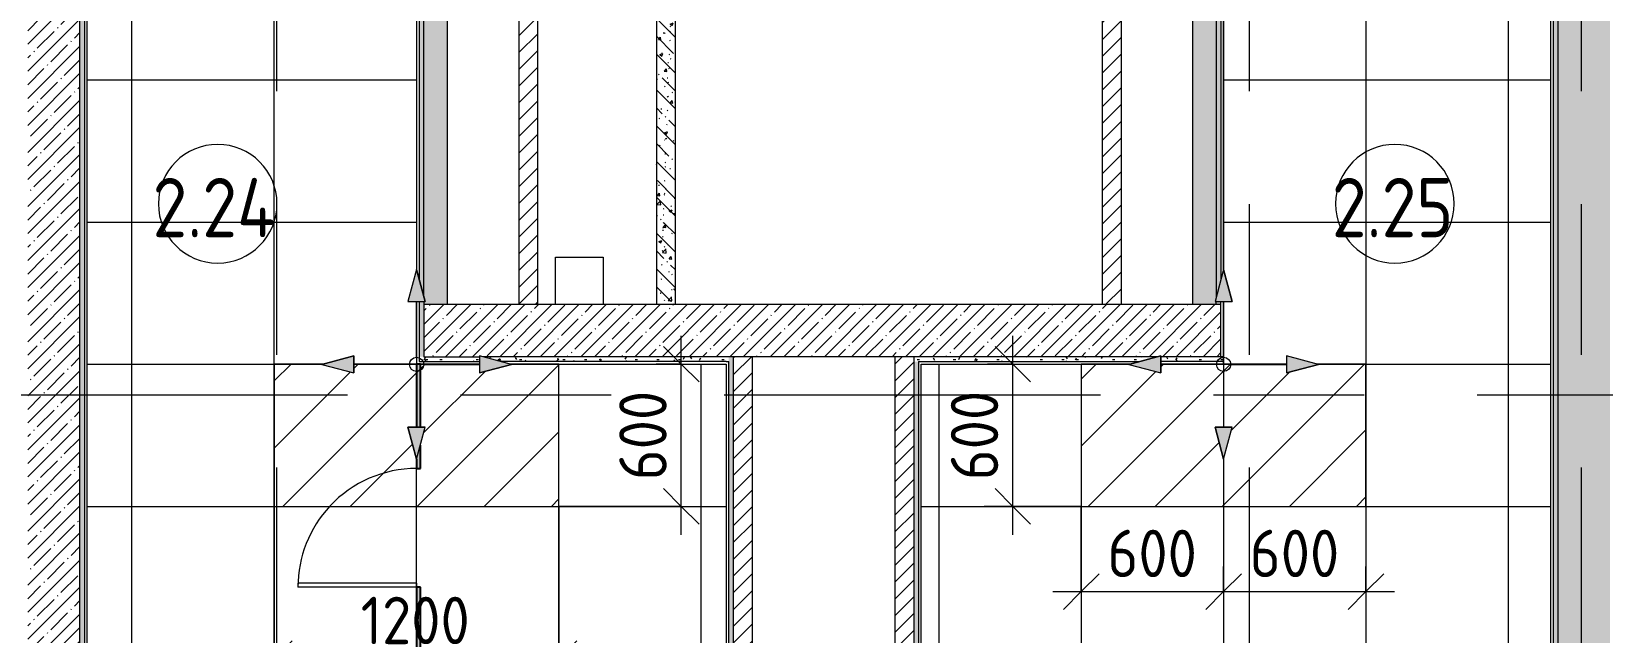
# Model space of a CAD drawing. Header units: millimetres. Extents: x 315 to 209858, y -8553 to 29000.
# Drawn here: x 35558 to 42181, y 2597 to 5132 of the extents above; entities that cross this region are included whole.
import ezdxf

# ---------------------------------------------------------------- set-up
doc = ezdxf.new("R2010")
doc.units = ezdxf.units.MM
doc.linetypes.add('Осевая', pattern=[3175, 635, -476.25, 1587.5, -476.25])
for name, color, linetype, lineweight in [('A-ANNO-DIMS', 7, 'Continuous', 9), ('A-ANNO-DIMS-100', 7, 'Continuous', 9), ('A-AREA-IDEN', 7, 'Continuous', 9), ('A-DETL', 7, 'Continuous', 9), ('A-DETL-GENF', 7, 'Continuous', 9), ('A-DOOR', 7, 'Continuous', 9), ('A-FLOR-PATT', 7, 'Continuous', 9), ('A-GENM', 7, 'Continuous', 9), ('A-GENM-3', 7, 'Continuous', 25), ('A-WALL', 7, 'Continuous', 9), ('I-WALL', 7, 'Continuous', 9), ('Оси-2', 7, 'Осевая', 9)]:
    doc.layers.add(name, color=color, linetype=linetype, lineweight=lineweight)
for name, color, linetype, lineweight, true_color in [('A-DETL-GENF-2', 7, 'Continuous', 9, 0x004000), ('A-FLOR-1', 7, 'Continuous', 9, 0x787878), ('A-WALL-1', 9, 'Continuous', 9, 0x808080), ('A-WALL-FNSH-1', 9, 'Continuous', 9, 0x808080), ('I-WALL-1', 7, 'Continuous', 9, 0x787878), ('I-WALL-2', 9, 'Continuous', 9, 0x808080)]:
    doc.layers.add(name, color=color, linetype=linetype, lineweight=lineweight, true_color=true_color)
doc.styles.add('GOST Common_3', font='GOST_Common.ttf', dxfattribs={"width": 0.9, "height": 250})
doc.styles.add('ISOCPEUR_3', font='isocpeur.ttf', dxfattribs={"width": 0.9, "height": 200})
doc.dimstyles.new('ISO-2_0_0_9К_Средний_округл2', dxfattribs={"dimscale": 304.8, "dimtxt": 199.196235, "dimasz": 0.492126, "dimexe": 0.393701, "dimexo": 0, "dimgap": 0, "dimtad": 1, "dimdec": 0, "dimrnd": 10, "dimzin": 0, "dimdsep": 46, "dimtxsty": 'ISOCPEUR_3', "dimblk1": 'OBLIQUE', "dimblk2": 'OBLIQUE', "dimsah": 1, "dimcen": 0.09, "dimdle": 0.393701, "dimazin": 0, "dimtfac": 1, "dimtdec": 4, "dimtix": 1, "dimtmove": 0, "dimatfit": 3, "dimfxl": 1, "dimtvp": 1, "dimtolj": 1, "dimtzin": 0, "dimarcsym": 2})
pattern_1 = [(45, (-29867.154, 0), (-57.02463, 57.02463), []), (45, (-29810.13, 0), (-57.02463, 57.02463), [100.806, -20.161, 3.353, -16.808])]
pattern_2 = [(45, (-29867.154, 0), (-35.35534, 35.35534), [])]
pattern_3 = [(135, (-29867.15, 0), (-75.43415, -75.43415), [106.68, -17.78, 3.556, -17.78]), (135, (-29867.15, 75.39), (-75.43415, -75.43415), []), (50, (-29867.15, 0), (127.52922, -11.15758), [13.335, -146.685]), (355, (-29867.15, 0), (-24.66966, 133.74002), [10.668, -117.348]), (100.451, (-29856.53, -0.93), (102.85973, 122.58178), [11.333, -124.663]), (46.184, (-29867.15, 35.56), (189.75516, -29.43036), [20.002, -220.027]), (96.636, (-29851.34, 33.1), (166.1822, 173.1996), [17, -186.995]), (351.184, (-29867.15, 35.56), (166.18393, 173.1976), [16.002, -176.022]), (21, (-29849.37, 26.67), (106.13027, -71.58603), [13.335, -146.685]), (326, (-29849.37, 26.67), (43.26188, 128.93175), [10.668, -117.348]), (71.451, (-29840.53, 20.7), (149.39198, 57.34505), [11.333, -124.663]), (37.5, (-29867.154, 0), (2.162228, 59.188357), [3.353, -112.573, 3.353, -115.773, -117.793]), (37.5, (-29867.154, 0), (2.162228, 59.188357), [-235.052, 3.353, -114.44]), (7.5, (-29867.154, 0), (46.77386, 70.12615), [3.353, -64.567, 3.353, -109.906, -44.894]), (7.5, (-29867.154, 0), (46.77386, 70.12615), [-181.178, 3.353, -41.542]), (327.5, (-29906.803, 0), (94.91367, -4.010093), [3.353, -41.097, 3.353, -135.331, -184.023]), (327.5, (-29906.803, 0), (94.91367, -4.010093), [-183.134, 3.353, -180.67]), (317.5, (-29924.58, 0), (103.69057, 17.79882), [3.353, -54.432, 3.353, -88.748, -130.683]), (317.5, (-29924.58, 0), (103.69057, 17.79882), [-149.885, 3.353, -127.33])]
pattern_4 = [(0, (-29867.154, 0), (121.92, 30.48), [10.058, -81.382, 10.058, -81.382, -487.68]), (0, (-29867.154, 0), (121.92, 30.48), [-182.88, 10.058, -172.822, 10.058, -81.382, -213.36]), (0, (-29867.154, 0), (121.92, 30.48), [-457.2, 10.058, -50.902, 10.058, -142.342]), (120, (-29821.434, 15.24), (-87.356454, 90.345817), [10.058, -81.382, 10.058, -81.382, -487.68]), (120, (-29821.434, 15.24), (-87.356454, 90.345817), [-182.88, 10.058, -172.822, 10.058, -81.382, -213.36]), (120, (-29821.434, 15.24), (-87.356454, 90.345817), [-457.2, 10.058, -50.902, 10.058, -142.342]), (240, (-29806.194, 76.2), (-34.563546, -120.825817), [10.058, -81.382, 10.058, -81.382, -487.68]), (240, (-29806.194, 76.2), (-34.563546, -120.825817), [-182.88, 10.058, -172.822, 10.058, -81.382, -213.36]), (240, (-29806.194, 76.2), (-34.563546, -120.825817), [-457.2, 10.058, -50.902, 10.058, -142.342])]
pattern_5 = [(45, (-29867.15, 0), (-141.42136, 141.42136), [])]

# ---------------------------------------------------------------- blocks, each defined once
blk = doc.blocks.new('131_Сантехническая перегородка_Дверь_ поз_4 - СД-1-30830986-План устройствa полов 2 этажа в осях 12-23')
at = {"layer": 'A-GENM'}
blk.add_hatch(color=256, dxfattribs=at).paths.add_polyline_path([(-190, -8), (250, -8), (250, 8), (-190, 8)])
h = blk.add_hatch(color=256, dxfattribs=at)
h.paths.add_polyline_path([(750, -8), (848.5, -8), (788.8, 8), (750, 8)])
h.paths.add_polyline_path([(924, -8), (1190, -8), (1190, 8), (924, 8)])
at = {"layer": 'A-DOOR'}
for p, q in [((266, 508), (250, 508)), ((250, 8), (250, 508)), ((266, 8), (266, 508)), ((266, 8), (250, 8))]:
    blk.add_line(p, q, dxfattribs=at)
for start, end in [(46.98091, 90), (0, 46.98091)]:
    blk.add_arc((250, 8), 500, start, end, dxfattribs=at)
at = {"layer": 'A-GENM-3'}
for p, q in [((250, 8), (-190, 8)), ((-190, 8), (-190, -8)), ((250, -8), (250, 8)), ((788.8, 8), (750, 8)), ((750, 8), (750, -8)), ((1190, 8), (924, 8)), ((1190, -8), (1190, 8)), ((-190, -8), (250, -8)), ((750, -8), (848.5, -8)), ((924, -8), (1190, -8))]:
    blk.add_line(p, q, dxfattribs=at)
blk = doc.blocks.new('Начало раскладки_красным - Начало раскладки_красным-26102174-План устройствa полов 2 этажа в осях 12-23')
at = {"layer": 'A-DETL-GENF'}
for points in [[(-36.2, 264.8), (36.2, 264.8), (0, 400)], [(-264.8, -36.2), (-264.8, 36.2), (-400, 0)], [(264.8, -36.2), (400, 0), (264.8, 36.2)], [(0, -400), (36.2, -264.8), (-36.2, -264.8)]]:
    blk.add_hatch(color=256, dxfattribs=at).paths.add_polyline_path(points)
for p, q in [((0, 400), (-36.2, 264.8)), ((0, 400), (-36.2, 264.8)), ((36.2, 264.8), (0, 400)), ((0, 400), (36.2, 264.8)), ((-36.2, 264.8), (36.2, 264.8)), ((-36.2, 264.8), (36.2, 264.8)), ((0, 30), (0, 264.8)), ((-264.8, 36.2), (-400, 0)), ((-400, 0), (-264.8, 36.2)), ((-400, 0), (-264.8, -36.2)), ((-400, 0), (-264.8, -36.2)), ((-264.8, -36.2), (-264.8, 36.2)), ((-264.8, 36.2), (-264.8, -36.2)), ((-30, 0), (-264.8, 0)), ((30, 0), (264.8, 0)), ((400, 0), (264.8, 36.2)), ((264.8, 36.2), (264.8, -36.2)), ((400, 0), (264.8, 36.2)), ((264.8, 36.2), (264.8, -36.2)), ((400, 0), (264.8, -36.2)), ((0, -30), (0, -264.8)), ((264.8, -36.2), (400, 0)), ((36.2, -264.8), (-36.2, -264.8)), ((-36.2, -264.8), (0, -400)), ((0, -400), (-36.2, -264.8)), ((-36.2, -264.8), (36.2, -264.8)), ((0, -400), (36.2, -264.8)), ((0, -400), (36.2, -264.8))]:
    blk.add_line(p, q, dxfattribs=at)
blk.add_circle((0, 0), 30, dxfattribs=at)
blk = doc.blocks.new('Марка_Помещения - Номер-25198446-План устройствa полов 2 этажа в осях 12-23')
at = {"layer": 'A-AREA-IDEN'}
for start, end in [(360, 180), (180, 360)]:
    blk.add_arc((0, 0), 2.5, start, end, dxfattribs=at)
blk = doc.blocks.new('DIMBLOCK58-План устройствa полов 2 этажа в осях 12-23')
at = {"layer": 'A-ANNO-DIMS-100'}
for p, q in [((36581.8, 3129), (36581.8, 2366.8)), ((36581.8, 2486.8), (36581.8, 3129)), ((37781.8, 3129), (37781.8, 2366.8)), ((37781.8, 2486.8), (37781.8, 3129)), ((36461.8, 2486.8), (37901.8, 2486.8))]:
    blk.add_line(p, q, dxfattribs=at)
at = {"layer": 'A-ANNO-DIMS-100', "lineweight": 20}
for p, q in [((36581.8, 2486.8), (36656.8, 2561.8)), ((37781.8, 2486.8), (37856.8, 2561.8)), ((36581.8, 2486.8), (36506.8, 2411.8)), ((37781.8, 2486.8), (37706.8, 2411.8))]:
    blk.add_line(p, q, dxfattribs=at)
at = {"layer": 'A-ANNO-DIMS-100', "color": 0, "insert": (36946.3, 2748.1), "char_height": 200, "width": 565.411, "attachment_point": 1, "line_spacing_factor": 1.149209, "style": 'ISOCPEUR_3'}
blk.add_mtext('1200', dxfattribs=at)
blk = doc.blocks.new('_Oblique')
at = {"color": 0, "linetype": 'ByBlock', "lineweight": -2}
blk.add_line((-0.5, -0.5), (0.5, 0.5), dxfattribs=at)
blk = doc.blocks.new('DIMBLOCK59-План устройствa полов 2 этажа в осях 12-23')
at = {"layer": 'A-ANNO-DIMS-100'}
for p, q in [((38297.5, 3009), (38297.5, 3849)), ((38191.5, 3729), (38417.5, 3729)), ((38297.5, 3729), (38191.5, 3729)), ((37781.8, 3129), (38417.5, 3129)), ((38297.5, 3129), (37781.8, 3129))]:
    blk.add_line(p, q, dxfattribs=at)
at = {"layer": 'A-ANNO-DIMS-100', "lineweight": 20}
for p, q in [((38297.5, 3729), (38222.5, 3804)), ((38297.5, 3729), (38372.5, 3654)), ((38297.5, 3129), (38222.5, 3204)), ((38297.5, 3129), (38372.5, 3054))]:
    blk.add_line(p, q, dxfattribs=at)
at = {"layer": 'A-ANNO-DIMS-100', "color": 0, "insert": (38036.2, 3239.4), "char_height": 200, "width": 455.087, "attachment_point": 1, "rotation": 90, "line_spacing_factor": 1.149209, "style": 'ISOCPEUR_3'}
blk.add_mtext('600', dxfattribs=at)
blk = doc.blocks.new('DIMBLOCK60-План устройствa полов 2 этажа в осях 12-23')
at = {"layer": 'A-ANNO-DIMS-100'}
for p, q in [((39695.2, 3009), (39695.2, 3849)), ((39589.1, 3729), (39815.2, 3729)), ((39695.2, 3729), (39589.1, 3729)), ((39983.8, 3129), (39575.2, 3129)), ((39695.2, 3129), (39983.8, 3129))]:
    blk.add_line(p, q, dxfattribs=at)
at = {"layer": 'A-ANNO-DIMS-100', "lineweight": 20}
for p, q in [((39695.2, 3729), (39620.2, 3804)), ((39695.2, 3729), (39770.2, 3654)), ((39695.2, 3129), (39620.2, 3204)), ((39695.2, 3129), (39770.2, 3054))]:
    blk.add_line(p, q, dxfattribs=at)
at = {"layer": 'A-ANNO-DIMS-100', "color": 0, "insert": (39433.9, 3239.4), "char_height": 200, "width": 455.087, "attachment_point": 1, "rotation": 90, "line_spacing_factor": 1.149209, "style": 'ISOCPEUR_3'}
blk.add_mtext('600', dxfattribs=at)
blk = doc.blocks.new('DIMBLOCK61-План устройствa полов 2 этажа в осях 12-23')
at = {"layer": 'A-ANNO-DIMS-100'}
for p, q in [((39983.8, 3129), (39983.8, 2649.5)), ((39983.8, 2769.5), (39983.8, 3129)), ((40583.8, 2875.5), (40583.8, 2649.5)), ((40583.8, 2769.5), (40583.8, 2875.5)), ((39863.8, 2769.5), (40583.8, 2769.5))]:
    blk.add_line(p, q, dxfattribs=at)
at = {"layer": 'A-ANNO-DIMS-100', "lineweight": 20}
for p, q in [((39983.8, 2769.5), (40058.8, 2844.5)), ((40583.8, 2769.5), (40658.8, 2844.5)), ((39983.8, 2769.5), (39908.8, 2694.5)), ((40583.8, 2769.5), (40508.8, 2694.5))]:
    blk.add_line(p, q, dxfattribs=at)
at = {"layer": 'A-ANNO-DIMS-100', "color": 0, "insert": (40094.2, 3030.7), "char_height": 200, "width": 455.087, "attachment_point": 1, "line_spacing_factor": 1.149209, "style": 'ISOCPEUR_3'}
blk.add_mtext('600', dxfattribs=at)
blk = doc.blocks.new('DIMBLOCK62-План устройствa полов 2 этажа в осях 12-23')
at = {"layer": 'A-ANNO-DIMS-100'}
for p, q in [((40583.8, 2875.5), (40583.8, 2649.5)), ((40583.8, 2769.5), (40583.8, 2875.5)), ((41183.8, 2875.5), (41183.8, 2649.5)), ((41183.8, 2769.5), (41183.8, 2875.5)), ((40583.8, 2769.5), (41303.8, 2769.5))]:
    blk.add_line(p, q, dxfattribs=at)
at = {"layer": 'A-ANNO-DIMS-100', "lineweight": 20}
for p, q in [((40583.8, 2769.5), (40658.8, 2844.5)), ((41183.8, 2769.5), (41258.8, 2844.5)), ((40583.8, 2769.5), (40508.8, 2694.5)), ((41183.8, 2769.5), (41108.8, 2694.5))]:
    blk.add_line(p, q, dxfattribs=at)
at = {"layer": 'A-ANNO-DIMS-100', "color": 0, "insert": (40694.2, 3030.7), "char_height": 200, "width": 455.087, "attachment_point": 1, "line_spacing_factor": 1.149209, "style": 'ISOCPEUR_3'}
blk.add_mtext('600', dxfattribs=at)

msp = doc.modelspace()

# ---------------------------------------------------------------- hatches: boundary and pattern name
at = {"layer": 'A-DETL-GENF-2'}
h = msp.add_hatch(dxfattribs=at)
h.set_pattern_fill('FP_81', color=256, style=0, pattern_type=2)
h.set_pattern_definition(pattern_5)
h.paths.add_polyline_path([(37781.8, 3129), (37781.8, 3729), (37577.4, 3729), (37581.8, 3727.8), (37446.6, 3691.6), (37446.6, 3729), (36917.1, 3729), (36917.1, 3691.6), (36781.8, 3727.8), (36781.8, 3729), (36581.8, 3729), (36581.8, 3129), (37691.3, 3129)])
h.paths.add_polyline_path([(37181.8, 3327.8), (37145.6, 3463), (37218.1, 3463)])
h = msp.add_hatch(dxfattribs=at)
h.set_pattern_fill('FP_81', color=256, style=0, pattern_type=2)
h.set_pattern_definition(pattern_5)
h.paths.add_polyline_path([(41183.8, 3129), (41183.8, 3729), (40979.4, 3729), (40983.8, 3727.8), (40848.6, 3691.6), (40848.6, 3729), (40319.1, 3729), (40319.1, 3691.6), (40183.8, 3727.8), (40183.8, 3729), (39983.8, 3729), (39983.8, 3129), (40983.8, 3129)])
h.paths.add_polyline_path([(40583.8, 3327.8), (40547.6, 3463), (40620.1, 3463), (40617.8, 3454.7)])
at = {"layer": 'A-FLOR-PATT'}
h = msp.add_hatch(dxfattribs=at)
h.set_pattern_fill('FP_72', color=256, style=0, pattern_type=2)
h.set_pattern_definition([(270, (37181.85, 3727.8), (600, 4e-14), []), (0, (37181.85, 3727.8), (0, 600), [])])
h.paths.add_polyline_path([(37177.8, 140), (37181.8, 140), (37181.2, 3330.2), (37145.6, 3463), (37181.8, 3463), (37181.8, 3992.6), (37145.6, 3992.6), (37181.8, 4127.8), (37181.8, 7672), (37147.8, 7672), (37147.8, 7820), (37127.8, 7820), (37127.8, 7860), (37137.8, 7860), (37137.8, 7890), (36137.8, 7890), (36137.8, 7860), (36147.8, 7860), (36147.8, 7820), (36127.8, 7820), (36127.8, 7672), (36087.8, 7672), (36087.8, 7649), (36073.8, 7649), (36073.8, 7369), (35793.8, 7368.4), (35793.8, 527.5), (36303.8, 526.5), (36303.8, 440.5), (36311.8, 440.5), (36311.8, 527.5), (37171.8, 527.5), (37171.8, 151), (37177.8, 151), (37177.8, 141.8)])
h.paths.add_polyline_path([(36917.1, 3691.6), (36781.8, 3727.8), (36917.1, 3764), (36917.1, 3729)])
h = msp.add_hatch(dxfattribs=at)
h.set_pattern_fill('FP_73', color=256, style=0, pattern_type=2)
h.set_pattern_definition([(270, (40583.85, 4327.8), (600, 4e-14), []), (0, (40583.85, 4327.8), (0, 600), [])])
h.paths.add_polyline_path([(40615.1, 151), (40822.8, 151), (40822.8, 527.5), (41961.8, 526.7), (41961.8, 7649), (41867.8, 7649), (41867.8, 7660), (41792.8, 7660), (41792.8, 7889), (40842.8, 7889), (40842.8, 7660), (40767.8, 7660), (40767.8, 7649), (40583.8, 7649), (40583.8, 4127.8), (40620.1, 3992.6), (40583.8, 3992.6), (40583.8, 3463), (40620.1, 3463), (40583.8, 3327.8), (40583.8, 151)])
h.paths.add_polyline_path([(40848.6, 3691.6), (40848.6, 3764), (40983.8, 3727.8)])
h = msp.add_hatch(dxfattribs=at)
h.set_pattern_fill('FP_75', color=256, style=0, pattern_type=2)
h.set_pattern_definition([(270, (37181.85, 2527.8), (600, 4e-14), []), (0, (37181.85, 2527.8), (0, 600), [])])
h.paths.add_polyline_path([(37197.8, 245), (38486.8, 245), (38486.8, 1242), (38450.2, 1242), (38448.1, 1235.5), (38435.8, 1226.6), (38420.5, 1226.6), (38408.2, 1235.5), (38406.1, 1242), (37197.8, 1242), (37197.8, 1051), (37181.8, 1051), (37181.8, 551), (37197.8, 551), (37197.8, 333.8)])
h.paths.add_polyline_path([(38428.2, 1234.9), (38429.7, 1236.3), (38428.1, 1237.1), (38426.3, 1235.7), (38428.1, 1235)])
h.paths.add_polyline_path([(38430.6, 1236), (38438.8, 1239.3), (38438.8, 1242), (38437.1, 1242), (38435.8, 1238.2), (38431.2, 1236.2)])
h.paths.add_polyline_path([(38420.1, 1238.3), (38419.4, 1239.3), (38419.2, 1242), (38416.4, 1242), (38417.7, 1239.2), (38419.4, 1238.5)])
h.paths.add_polyline_path([(38422.3, 1239.2), (38422.3, 1242), (38420.9, 1242), (38422.3, 1239.3)])
h.paths.add_polyline_path([(38435.4, 1258), (38434, 1260.7), (38434, 1258)])
h.paths.add_polyline_path([(37691.3, 1258), (38406.1, 1258), (38408.2, 1264.5), (38420.5, 1273.4), (38435.8, 1273.4), (38448.1, 1264.5), (38450.2, 1258), (38486.8, 1258), (38486.8, 2342), (38451.6, 2342), (38449.5, 2335.5), (38437.2, 2326.6), (38422, 2326.6), (38409.7, 2335.5), (38407.6, 2342), (37198.2, 2342), (37198.2, 2358), (38407.6, 2358), (38409.7, 2364.5), (38422.9, 2373.4), (38437.2, 2373.4), (38449.5, 2364.5), (38451.6, 2358), (38486.8, 2358), (38486.8, 3729), (37577.4, 3729), (37581.8, 3727.8), (37446.6, 3691.6), (37446.6, 3729), (37197.8, 3729), (37198.2, 3463), (37218.1, 3463), (37197.8, 3387.5), (37197.8, 3289), (37181.8, 3289), (37181.8, 2789), (37197.8, 2789), (37197.8, 2045.2), (37181.8, 2045.2), (37181.8, 1545.2), (37197.8, 1545.2), (37197.8, 1258)])
h.paths.add_polyline_path([(38416.4, 1258), (38419.2, 1258.9), (38420.5, 1261.8), (38417.5, 1260.7)])
h.paths.add_polyline_path([(38439.9, 1258), (38438.6, 1260.8), (38436.9, 1260.7), (38437.1, 1258), (38438.8, 1258)])
h.paths.add_polyline_path([(38428.2, 1262.9), (38430, 1264.3), (38428.2, 1265.1), (38426.6, 1263.7), (38428.2, 1263)])
h.paths.add_polyline_path([(38429.6, 2334.9), (38431.1, 2336.3), (38429.5, 2337.1), (38427.7, 2335.7), (38429.5, 2335)])
h.paths.add_polyline_path([(38432.1, 2336), (38440.3, 2339.3), (38440.3, 2342), (38438.6, 2342), (38437.2, 2338.2), (38432.6, 2336.2)])
h.paths.add_polyline_path([(38421.6, 2338.3), (38420.8, 2339.3), (38420.6, 2342), (38417.8, 2342), (38419.2, 2339.2), (38420.9, 2338.5)])
h.paths.add_polyline_path([(38423.8, 2339.2), (38423.8, 2342), (38422.9, 2340.9), (38423.7, 2339.3)])
h.paths.add_polyline_path([(38417.8, 2358), (38420.7, 2358.9), (38422, 2361.8), (38418.9, 2360.7)])
h.paths.add_polyline_path([(38435.1, 2358), (38436.8, 2358), (38435.4, 2360.6)])
h.paths.add_polyline_path([(38438.6, 2358), (38441.4, 2358), (38440, 2360.8), (38438.4, 2360.6)])
h.paths.add_polyline_path([(38429.7, 2362.9), (38431.4, 2364.3), (38429.6, 2365.1), (38428.1, 2363.7), (38429.6, 2363)])
h = msp.add_hatch(dxfattribs=at)
h.set_pattern_fill('FP_74', color=256, style=0, pattern_type=2)
h.set_pattern_definition([(270, (39983.85, 2527.8), (600, 4e-14), []), (0, (39983.85, 2527.8), (0, 600), [])])
h.paths.add_polyline_path([(40567.8, 151), (40567.8, 551), (40583.8, 551), (40583.8, 1051), (40567.8, 1051), (40567.8, 1530.1), (40583.8, 1530.1), (40583.7, 2030.1), (40567.8, 2030.1), (40567.8, 2332), (39389.5, 2332), (39387.4, 2325.5), (39375.1, 2316.6), (39359.9, 2316.6), (39347.6, 2325.5), (39345.5, 2332), (39308.8, 2332), (39308.8, 1253.5), (39345.5, 1253.5), (39347.6, 1260), (39359.9, 1268.9), (39375.1, 1268.9), (39387.4, 1260), (39389.5, 1253.5), (40567.5, 1253.5), (40567.5, 1237.5), (39389.5, 1237.5), (39387.4, 1231), (39375.1, 1222.1), (39359.9, 1222.1), (39347.6, 1231), (39345.5, 1237.5), (39308.8, 1237.5), (39308.8, 151)])
h.paths.add_polyline_path([(39367.5, 1230.4), (39369.1, 1231.8), (39367.4, 1232.6), (39365.7, 1231.2), (39367.4, 1230.5)])
h.paths.add_polyline_path([(39370, 1231.5), (39378.2, 1234.8), (39378.2, 1237.5), (39376.4, 1236.6), (39375.1, 1233.7), (39370.6, 1231.7)])
h.paths.add_polyline_path([(39359.5, 1233.8), (39358.8, 1234.8), (39358.6, 1237.5), (39355.8, 1237.5), (39357.1, 1234.7), (39358.8, 1234)])
h.paths.add_polyline_path([(39361.7, 1234.7), (39361.7, 1237.5), (39360.3, 1237.5), (39361.6, 1234.8)])
h.paths.add_polyline_path([(39374.8, 1253.5), (39373.4, 1256.2), (39373.4, 1253.5)])
h.paths.add_polyline_path([(39379.3, 1253.5), (39378, 1256.3), (39376.3, 1256.2), (39376.5, 1253.5), (39378.2, 1253.5)])
h.paths.add_polyline_path([(39355.8, 1253.5), (39358.6, 1253.5), (39359.9, 1257.3), (39356.9, 1256.2)])
h.paths.add_polyline_path([(39367.6, 1258.4), (39369.4, 1259.8), (39367.5, 1260.6), (39366, 1259.2), (39367.5, 1258.5)])
h.paths.add_polyline_path([(39367.5, 2324.9), (39369.1, 2326.3), (39367.4, 2327.1), (39365.7, 2325.7), (39367.4, 2325)])
h.paths.add_polyline_path([(39370, 2326), (39378.2, 2329.3), (39378.2, 2332), (39376.4, 2331.1), (39375.1, 2328.2), (39370.6, 2326.2)])
h.paths.add_polyline_path([(39359.5, 2328.3), (39358.8, 2329.3), (39358.6, 2332), (39355.8, 2332), (39357.1, 2329.2), (39358.8, 2328.5)])
h.paths.add_polyline_path([(39361.7, 2329.2), (39361.7, 2332), (39360.3, 2332), (39361.6, 2329.3)])
h.paths.add_polyline_path([(40583.8, 2347.5), (40583.8, 3327.8), (40547.6, 3463), (40583.8, 3463), (40583.8, 3729), (40319.1, 3729), (40319.1, 3691.6), (40183.8, 3727.8), (40183.8, 3729), (39308.8, 3729), (39308.8, 2348), (39345.5, 2348), (39347.6, 2354.5), (39359.9, 2363.4), (39375.1, 2363.4), (39387.4, 2354.5), (39389.5, 2348), (40583.7, 2347.5)])
h.paths.add_polyline_path([(39358.6, 2348), (39359.9, 2351.8), (39356.9, 2350.7), (39356.9, 2348)])
h.paths.add_polyline_path([(39373, 2348), (39374.8, 2348), (39373.4, 2350.7)])
h.paths.add_polyline_path([(39378.2, 2348), (39379.3, 2348), (39378, 2350.8), (39376.3, 2350.7), (39376.5, 2348)])
h.paths.add_polyline_path([(39367.6, 2352.9), (39369.4, 2354.3), (39367.5, 2355.1), (39366, 2353.7), (39367.5, 2353)])
at = {"layer": 'I-WALL'}
h = msp.add_hatch(dxfattribs=at)
h.set_pattern_fill('FP_17', color=256, style=0, pattern_type=2)
h.set_pattern_definition(pattern_1)
h.paths.add_polyline_path([(42212.8, 120), (42212.8, 7900), (41992.8, 7900), (41992.8, 120), (42081.1, 120)])
h = msp.add_hatch(dxfattribs=at)
h.set_pattern_fill('FP_22', color=256, style=0, pattern_type=2)
h.set_pattern_definition(pattern_2)
h.paths.add_polyline_path([(37692.8, 3980), (37692.8, 7680), (37612.8, 7680), (37612.8, 3980), (37691.3, 3980)])
h = msp.add_hatch(dxfattribs=at)
h.set_pattern_fill('FP_22', color=256, style=0, pattern_type=2)
h.set_pattern_definition(pattern_2)
h.paths.add_polyline_path([(40072.8, 3980), (40152.8, 3980), (40152.8, 7680), (40072.8, 7680), (40072.8, 5300)])
h = msp.add_hatch(dxfattribs=at)
h.set_pattern_fill('FP_17', color=256, style=0, pattern_type=2)
h.set_pattern_definition(pattern_1)
h.paths.add_polyline_path([(35753.4, 400), (35762.8, 400), (35762.8, 7400), (35542.8, 7400), (35542.8, 400)])
h = msp.add_hatch(dxfattribs=at)
h.set_pattern_fill('FP_17', color=256, style=0, pattern_type=2)
h.set_pattern_definition(pattern_1)
h.paths.add_polyline_path([(40304, 3760), (40319.1, 3764), (40319.1, 3760), (40572.8, 3760), (40572.8, 3980), (37212.8, 3980), (37212.8, 3760), (37446.6, 3760), (37446.6, 3764), (37461.7, 3760), (40183.8, 3760)])
h = msp.add_hatch(dxfattribs=at)
h.set_pattern_fill('FP_22', color=256, style=0, pattern_type=2)
h.set_pattern_definition(pattern_2)
h.paths.add_polyline_path([(38517.8, 120), (38597.8, 120), (38597.8, 3760), (38517.8, 3760), (38517.8, 140)])
h = msp.add_hatch(dxfattribs=at)
h.set_pattern_fill('FP_22', color=256, style=0, pattern_type=2)
h.set_pattern_definition(pattern_2)
h.paths.add_polyline_path([(39277.8, 120), (39277.8, 3760), (39197.8, 3760), (39197.8, 120)])
at = {"layer": 'I-WALL-1'}
h = msp.add_hatch(dxfattribs=at)
h.set_pattern_fill('FP_27', color=256, style=0, pattern_type=2)
h.set_pattern_definition(pattern_3)
h.paths.add_polyline_path([(37218.1, 3980), (37312.8, 3980), (37312.8, 7680), (37217.8, 7680), (37217.8, 7672), (37212.8, 7672), (37212.8, 4012.1), (37218.1, 3992.6), (37212.8, 3992.6), (37212.8, 3980)])
h = msp.add_hatch(dxfattribs=at)
h.set_pattern_fill('FP_27', color=256, style=0, pattern_type=2)
h.set_pattern_definition(pattern_3)
h.paths.add_polyline_path([(40547.6, 3980), (40552.8, 3980), (40552.8, 3992.6), (40547.6, 3992.6), (40552.8, 4012.1), (40552.8, 7680), (40452.8, 7680), (40452.8, 3980)])
h = msp.add_hatch(dxfattribs=at)
h.set_pattern_fill('FP_27', color=256, style=0, pattern_type=2)
h.set_pattern_definition(pattern_3)
h.paths.add_polyline_path([(38192.8, 3980), (38272.8, 3980), (38272.8, 5300), (38192.8, 5300), (38192.8, 4966.4)])
at = {"layer": 'I-WALL-2'}
h = msp.add_hatch(dxfattribs=at)
h.set_pattern_fill('FP_58', color=256, style=0, pattern_type=2)
h.set_pattern_definition(pattern_4)
h.paths.add_polyline_path([(37212.8, 3760), (37212.8, 3992.6), (37192.8, 3992.6), (37192.8, 3760)])
h.paths.add_polyline_path([(37212.8, 4012.1), (37212.8, 7660), (37192.8, 7660), (37192.8, 4086.8), (37212.7, 4012.8)])
h = msp.add_hatch(dxfattribs=at)
h.set_pattern_fill('FP_58', color=256, style=0, pattern_type=2)
h.set_pattern_definition(pattern_4)
h.paths.add_polyline_path([(40552.8, 3980), (40572.8, 3980), (40572.8, 3992.6), (40552.8, 3992.6)])
h.paths.add_polyline_path([(40552.8, 4012.1), (40572.8, 4086.8), (40572.8, 7660), (40552.8, 7660), (40552.8, 4127.8)])
h = msp.add_hatch(dxfattribs=at)
h.set_pattern_fill('FP_58', color=256, style=0, pattern_type=2)
h.set_pattern_definition(pattern_4)
h.paths.add_polyline_path([(41992.8, 140), (41992.8, 7660), (41972.8, 7660), (41972.8, 140)])
h = msp.add_hatch(dxfattribs=at)
h.set_pattern_fill('FP_58', color=256, style=0, pattern_type=2)
h.set_pattern_definition(pattern_4)
h.paths.add_polyline_path([(35762.8, 400), (35782.8, 400), (35782.8, 7400), (35762.8, 7400), (35762.8, 1492)])
h = msp.add_hatch(dxfattribs=at)
h.set_pattern_fill('FP_58', color=256, style=0, pattern_type=2)
h.set_pattern_definition(pattern_4)
h.paths.add_polyline_path([(38486.8, 3740), (38497.8, 3740), (38497.8, 3760), (37461.7, 3760), (37536.4, 3740), (37691.3, 3740)])
h.paths.add_polyline_path([(37446.6, 3740), (37446.6, 3760), (37192.8, 3760), (37192.8, 3740)])
h = msp.add_hatch(dxfattribs=at)
h.set_pattern_fill('FP_58', color=256, style=0, pattern_type=2)
h.set_pattern_definition(pattern_4)
h.paths.add_polyline_path([(38497.8, 140), (38517.8, 140), (38517.8, 3760), (38497.8, 3760), (38497.8, 151)])
h = msp.add_hatch(dxfattribs=at)
h.set_pattern_fill('FP_58', color=256, style=0, pattern_type=2)
h.set_pattern_definition(pattern_4)
h.paths.add_polyline_path([(40572.8, 3740), (40583.8, 3740), (40583.8, 3760), (40319.1, 3760), (40319.1, 3740), (40559.2, 3740)])
h.paths.add_polyline_path([(40183.8, 3740), (40229.3, 3740), (40304, 3760), (39277.8, 3760), (39277.8, 3740), (39297.8, 3740)])
h = msp.add_hatch(dxfattribs=at)
h.set_pattern_fill('FP_58', color=256, style=0, pattern_type=2)
h.set_pattern_definition(pattern_4)
h.paths.add_polyline_path([(39277.8, 120), (39297.8, 120), (39297.8, 3740), (39277.8, 3740), (39277.8, 333.8)])

# ---------------------------------------------------------------- linework, layer by layer
at = {"layer": 'A-DETL'}
for p, q in [((36581.8, 3729), (36581.8, 3129)), ((36786.3, 3729), (36581.8, 3729)), ((37446.6, 3729), (36917.1, 3729)), ((37781.8, 3729), (37577.4, 3729)), ((37781.8, 3129), (37781.8, 3729)), ((39983.8, 3729), (39983.8, 3129)), ((40188.3, 3729), (39983.8, 3729)), ((40848.6, 3729), (40319.1, 3729)), ((41183.8, 3729), (40979.4, 3729)), ((41183.8, 3129), (41183.8, 3729)), ((36581.8, 3129), (37781.8, 3129)), ((39983.8, 3129), (41183.8, 3129))]:
    msp.add_line(p, q, dxfattribs=at)
at = {"layer": 'A-FLOR-1'}
for p, q in [((37767.8, 3980), (37767.8, 4180)), ((37767.8, 4180), (37967.8, 4180)), ((37967.8, 4180), (37967.8, 3980)), ((40583.8, 3729), (40583.8, 3463)), ((40583.8, 3327.8), (40583.8, 2347.5)), ((37181.8, 2789), (37181.8, 3289))]:
    msp.add_line(p, q, dxfattribs=at)
at = {"layer": 'A-WALL'}
for p, q in [((37212.8, 4012.1), (37212.8, 7672)), ((40072.8, 3980), (40072.8, 7680)), ((40552.8, 7680), (40552.8, 4012.1)), ((41972.8, 7660), (41972.8, 140)), ((41992.8, 7680), (41992.8, -100)), ((35782.8, 420), (35782.8, 7380)), ((40552.8, 3980), (40552.8, 3992.6)), ((38497.8, 140), (38497.8, 3740)), ((38517.8, 120), (38517.8, 3760)), ((40304, 3760), (38597.8, 3760)), ((39297.8, 3740), (40229.3, 3740)), ((39297.8, 3740), (39297.8, 140)), ((40583.8, 3760), (40319.1, 3760)), ((40583.8, 3740), (40319.1, 3740))]:
    msp.add_line(p, q, dxfattribs=at)
at = {"layer": 'A-WALL-1'}
for p, q in [((37192.8, 7660), (37192.8, 4086.8)), ((37312.8, 3980), (37312.8, 7680)), ((37612.8, 7680), (37612.8, 3980)), ((40152.8, 3980), (40152.8, 7680)), ((40452.8, 7680), (40452.8, 3980)), ((35762.8, 400), (35762.8, 7400)), ((37692.8, 3980), (37692.8, 5400)), ((38192.8, 5300), (38192.8, 3980)), ((38272.8, 3980), (38272.8, 5300)), ((37192.8, 3992.6), (37192.8, 3740)), ((37212.8, 3992.6), (37212.8, 3760)), ((40572.8, 3980), (37212.8, 3980)), ((40572.8, 3760), (40572.8, 3992.6)), ((37192.8, 3740), (37446.6, 3740)), ((37212.8, 3760), (37446.6, 3760)), ((38597.8, 3760), (37461.7, 3760)), ((38486.8, 3740), (38497.8, 3740)), ((38597.8, 120), (38597.8, 3760)), ((39197.8, 3760), (39197.8, 120)), ((39277.8, 3760), (39277.8, 120)), ((40583.8, 3740), (40583.8, 3760))]:
    msp.add_line(p, q, dxfattribs=at)
at = {"layer": 'A-WALL-FNSH-1'}
for p, q in [((37181.8, 7649), (37181.8, 4127.8)), ((40572.8, 7649), (40572.8, 4086.8)), ((40583.8, 4127.8), (40583.8, 7649)), ((41961.8, 7649), (41961.8, 521)), ((35793.8, 515.5), (35793.8, 7369)), ((37181.8, 3992.6), (37181.8, 3729)), ((40583.8, 3760), (40583.8, 3992.6)), ((37181.8, 3729), (37446.6, 3729)), ((38486.8, 3740), (37536.4, 3740)), ((37577.4, 3729), (38486.8, 3729)), ((38486.8, 3729), (38486.8, 151)), ((39308.8, 3729), (40188.3, 3729)), ((39308.8, 151), (39308.8, 3729)), ((40319.1, 3729), (40583.8, 3729)), ((40583.8, 3729), (40583.8, 3740))]:
    msp.add_line(p, q, dxfattribs=at)
at = {"layer": 'Оси-2'}
for p, q in [((35792.8, 593.7), (35792.8, 24898.1)), ((36592.8, 593.7), (36592.8, 24898.1)), ((40692.8, 593.7), (40692.8, 24898.1)), ((42092.8, 593.7), (42092.8, 24898.1)), ((8791.8, 3600), (52332.8, 3600))]:
    msp.add_line(p, q, dxfattribs=at)

# ---------------------------------------------------------------- block references
at = {"layer": 'A-AREA-IDEN', "xscale": 99.99999999999993, "yscale": 99.99999999999993, "zscale": 99.99999999999993}
for p in [(36343.5, 4405.4), (41305.7, 4405.4)]:
    msp.add_blockref('Марка_Помещения - Номер-25198446-План устройствa полов 2 этажа в осях 12-23', p, dxfattribs=at)
at = {"layer": 'A-DETL-GENF'}
for p in [(37181.8, 3727.8), (40583.8, 3727.8)]:
    msp.add_blockref('Начало раскладки_красным - Начало раскладки_красным-26102174-План устройствa полов 2 этажа в осях 12-23', p, dxfattribs=at)
at = {"layer": 'A-GENM', "rotation": 89.99999999997657}
msp.add_blockref('131_Сантехническая перегородка_Дверь_ поз_4 - СД-1-30830986-План устройствa полов 2 этажа в осях 12-23', (37189.8, 2539), dxfattribs=at)

# ---------------------------------------------------------------- texts
at = {"layer": 'A-AREA-IDEN', "char_height": 250, "attachment_point": 1, "style": 'GOST Common_3'}
for s, insert, width in [('2.24', (36068.7, 4514), 685.443), ('2.25', (41040, 4514), 663.797)]:
    msp.add_mtext(s, dxfattribs=dict(at, insert=insert, width=width))

# ---------------------------------------------------------------- dimensions: what is measured, and where the dimension line sits
at = {"layer": 'A-ANNO-DIMS'}
for base, p1, p2, override, picture, middle in [((38297.5, 3729), (37781.8, 3129), (38191.5, 3729), {"dimpost": '<>', "dimfxl": 726.482542}, 'DIMBLOCK59-План устройствa полов 2 этажа в осях 12-23', (38197.5, 3429)), ((39695.2, 3729), (39983.8, 3129), (39589.1, 3729), {"dimpost": '<>', "dimfxl": 718.194149}, 'DIMBLOCK60-План устройствa полов 2 этажа в осях 12-23', (39595.2, 3429))]:
    dim = msp.add_linear_dim(base=base, p1=p1, p2=p2, angle=90, dimstyle='ISO-2_0_0_9К_Средний_округл2', override=override, dxfattribs=at)
    dim.commit()
    dim.dimension.update_dxf_attribs({"geometry": picture, "text_midpoint": middle})
for base, p1, p2, override, picture, middle in [((37781.8, 2486.8), (36581.8, 3129), (37781.8, 3129), {"dimpost": '<>', "dimfxl": 1200}, 'DIMBLOCK58-План устройствa полов 2 этажа в осях 12-23', (37181.8, 2586.8)), ((40583.8, 2769.5), (39983.8, 3129), (40583.8, 2875.5), {"dimpost": '<>', "dimfxl": 651.345257}, 'DIMBLOCK61-План устройствa полов 2 этажа в осях 12-23', (40283.8, 2869.5)), ((41183.8, 2769.5), (40583.8, 2875.5), (41183.8, 2875.5), {"dimpost": '<>', "dimfxl": 600}, 'DIMBLOCK62-План устройствa полов 2 этажа в осях 12-23', (40883.8, 2869.5))]:
    dim = msp.add_linear_dim(base=base, p1=p1, p2=p2, dimstyle='ISO-2_0_0_9К_Средний_округл2', override=override, dxfattribs=at)
    dim.commit()
    dim.dimension.update_dxf_attribs({"geometry": picture, "text_midpoint": middle})

doc.saveas('drawing.dxf')
